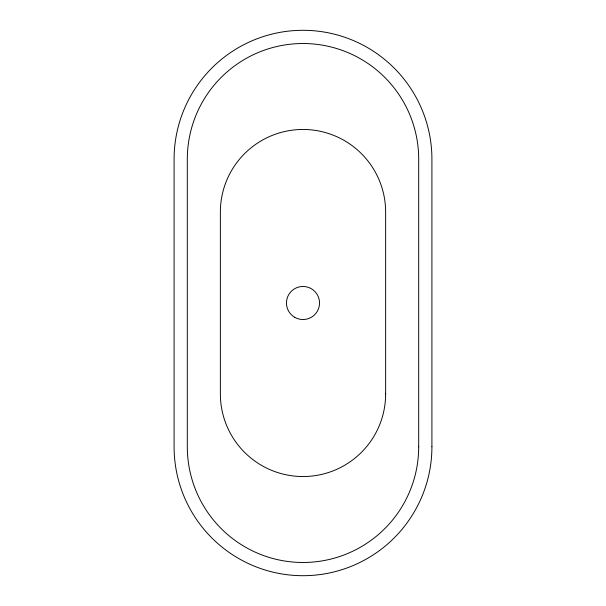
<?xml version="1.0" encoding="UTF-8"?>
<svg xmlns="http://www.w3.org/2000/svg" width="606" height="606" viewBox="0 0 606 606"><rect width="100%" height="100%" fill="white"/><g stroke="black" fill="none" stroke-linecap="round" stroke-linejoin="round"><path stroke-width="0.91" d="M431.911 446.789L431.911 159.211A128.911 128.911 0 0 0 303 30.3A128.911 128.911 0 0 0 174.089 159.211L174.089 446.789A128.911 128.911 0 0 0 303 575.7A128.911 128.911 0 0 0 431.911 446.789M418.693 446.789L418.693 159.211A115.693 115.693 0 0 0 303 43.518A115.693 115.693 0 0 0 187.307 159.211L187.307 446.789A115.693 115.693 0 0 0 303 562.482A115.693 115.693 0 0 0 418.693 446.789M385.636 393.9L385.636 212.1A82.636 82.636 0 0 0 303 129.464A82.636 82.636 0 0 0 220.364 212.1L220.364 393.9A82.636 82.636 0 0 0 303 476.536A82.636 82.636 0 0 0 385.636 393.9M294.736 317.317A16.529 16.529 0 0 0 319.529 303A16.529 16.529 0 0 0 294.736 288.683A16.529 16.529 0 0 0 294.736 317.317"/></g></svg>
